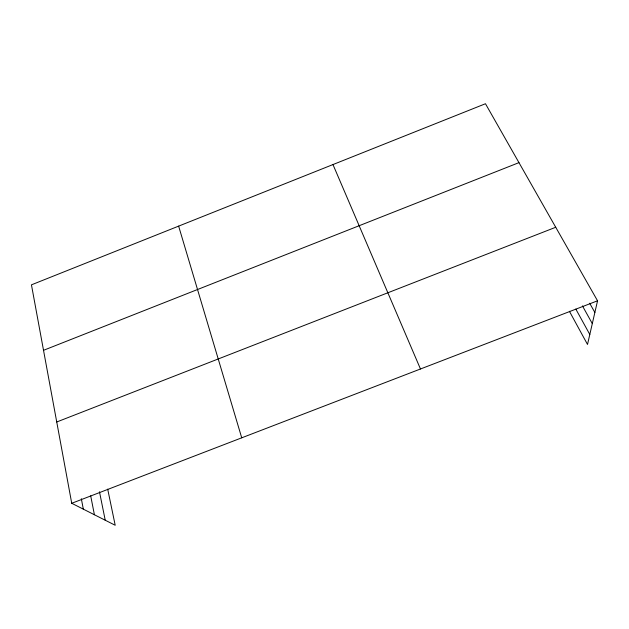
<?xml version="1.0" encoding="UTF-8"?>
<svg xmlns="http://www.w3.org/2000/svg" width="629" height="629" viewBox="0 0 629 629"><rect width="100%" height="100%" fill="white"/><g stroke="black" fill="none" stroke-linecap="round" stroke-linejoin="round"><path stroke-width="0.94" d="M107.693 489.126L115.201 525.262L71.73 503.286L31.45 284.835L485.462 103.738L597.55 300.796L587.51 344.456L569.402 311.269M43.519 350.314L518.964 162.636M56.736 421.988L555.729 227.266M71.73 503.286L597.55 300.796M589.664 303.225L594.869 312.471M582.446 305.898L592.306 323.605M575.818 309.067L589.805 334.471M332.977 164.562L420.471 368.987M178.636 226.126L241.725 437.823M99.476 491.776L105.232 520.222M90.686 495.809L94.405 514.758M81.338 498.734L83.319 509.152"/></g></svg>
